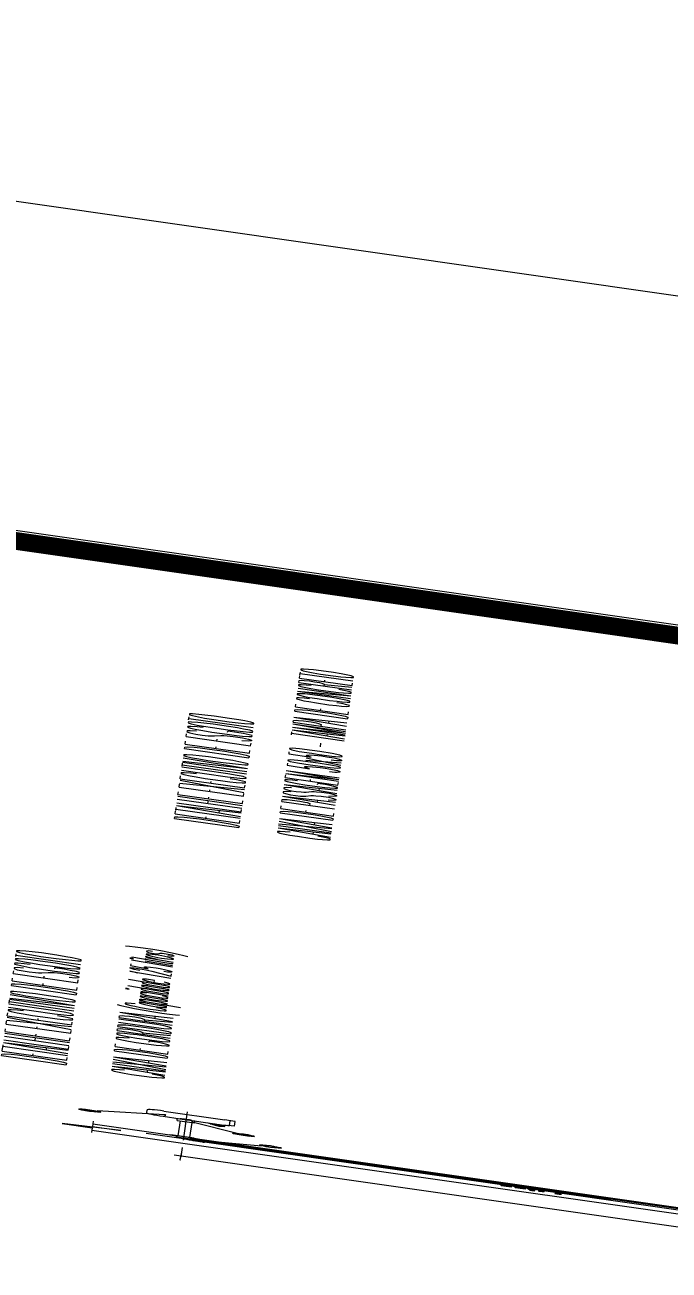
# Model space of a CAD drawing. Header units: millimetres. Extents: x -361192058 to 101130107379, y -14071650034 to 19218552450.
# Drawn here: x -133930.3 to -133715, y 41696.7 to 42113 of the extents above; entities that cross this region are included whole.
import ezdxf
from ezdxf.enums import TextEntityAlignment as Align

# ---------------------------------------------------------------- set-up
doc = ezdxf.new("R2010")
doc.units = ezdxf.units.MM
doc.header["$LTSCALE"] = 0.5
doc.linetypes.add('CENTER2', pattern=[28.575, 19.05, -3.175, 3.175, -3.175])
for name, color, linetype in [('02', 2, 'Continuous'), ('DETALLHES_HIDRAULICO', 4, 'Continuous'), ('TXT_0', 7, 'Continuous'), ('TXT_1', 3, 'Continuous'), ('TXT_2', 6, 'Continuous')]:
    doc.layers.add(name, color=color, linetype=linetype)
doc.styles.add('ADITIVOCAD', font='ROMANS.shx')
doc.styles.get("Standard").update_dxf_attribs({"font": 'txt.shx', "height": 0.12})

# ---------------------------------------------------------------- blocks, each defined once
blk = doc.blocks.new('_ARCHTICK')
at = {"color": 0, "linetype": 'ByBlock', "const_width": 0.15}
blk.add_lwpolyline([(-0.5, -0.5), (0.5, 0.5)], dxfattribs=at)
blk = doc.blocks.new('ADS_DET_CG125L')
at = {"layer": 'TXT_2', "style": 'ADITIVOCAD'}
for s, height, p in [('DETALHE EXECUTIVO DE ESGOTO', 0.055, (0.4912, 0.0848)), ('CAIXA DE GORDURA', 0.045, (0.4912, 0.0012))]:
    blk.add_text(s, height=height, dxfattribs=at).set_placement(p)
at = {"layer": 'TXT_2', "style": 'ADITIVOCAD', "oblique": 20}
blk.add_text('(Capacidade 125 litros)', height=0.035, dxfattribs=at).set_placement((1.1981, 0.0079))
blk = doc.blocks.new('ADS_DET_CP50')
at = {"layer": 'TXT_2', "style": 'ADITIVOCAD'}
for s, height, p in [('DETALHE EXECUTIVO DE ESGOTO', 0.055, (0.3303, 0.0723)), ('CAIXA DE PASSAGEM 50x50 - TAMPA DE CONCRETO', 0.045, (0.3295, -0.0055))]:
    blk.add_text(s, height=height, dxfattribs=at).set_placement(p)
blk = doc.blocks.new('APROVADO QUADRA 21.2 MBVII')
at = {"lineweight": 18}
blk.add_lwpolyline([(4114.8259, 2517.8679), (4314.7408, 2517.8679), (4314.7408, 2359.9753), (4114.8259, 2359.9753)], close=True, dxfattribs=at)
at = {"layer": '02', "lineweight": 18}
blk.add_lwpolyline([(4229.7208, 2385.7337), (4290.9208, 2385.7337), (4290.9208, 2430.2837), (4229.7208, 2430.2837)], close=True, dxfattribs=at)
at = {"layer": '02', "lineweight": 18, "const_width": 0.1}
blk.add_lwpolyline([(4230.4708, 2386.4837), (4290.1708, 2386.4837), (4290.1708, 2429.5337), (4230.4708, 2429.5337)], close=True, dxfattribs=at)
at = {"layer": 'DETALLHES_HIDRAULICO', "lineweight": 18}
for p, q in [((4250.162, 2410.828), (4250.3683, 2410.828)), ((4248.8185, 2410.6646), (4248.7964, 2410.6863)), ((4250.069, 2410.735), (4250.069, 2410.637)), ((4250.4614, 2410.735), (4250.4614, 2410.389)), ((4248.7306, 2410.6433), (4248.8023, 2410.6433)), ((4248.8185, 2410.5438), (4248.8185, 2410.6646)), ((4249.9234, 2410.637), (4248.8185, 2410.637)), ((4249.9234, 2410.6542), (4250.045, 2410.6542)), ((4250.069, 2410.637), (4250.045, 2410.637)), ((4248.7306, 2410.565), (4248.8023, 2410.565)), ((4248.8185, 2410.5438), (4248.7964, 2410.5221)), ((4249.9234, 2410.5706), (4248.8185, 2410.5706)), ((4249.9234, 2410.5541), (4250.045, 2410.5541)), ((4250.069, 2410.5706), (4250.045, 2410.5706)), ((4250.069, 2410.5706), (4250.069, 2410.389)), ((4248.6435, 2410.4834), (4248.6435, 2407.6276)), ((4248.7211, 2410.4834), (4248.7211, 2407.6276)), ((4250.069, 2410.4798), (4249.9437, 2410.4171)), ((4250.0225, 2410.4666), (4250.0197, 2410.4652)), ((4250.0197, 2410.4652), (4250.045, 2410.4147)), ((4250.0225, 2410.4666), (4250.0478, 2410.4161)), ((4249.9437, 2410.4171), (4249.9609, 2410.3827)), ((4250.069, 2410.4368), (4249.9609, 2410.3827)), ((4249.968, 2410.4393), (4249.9654, 2410.438)), ((4249.9654, 2410.438), (4249.9907, 2410.3875)), ((4249.968, 2410.4393), (4249.9933, 2410.3888)), ((4249.9928, 2410.4517), (4249.9902, 2410.4504)), ((4249.9902, 2410.4504), (4250.0155, 2410.3999)), ((4249.9928, 2410.4517), (4250.0181, 2410.4012)), ((4250.0181, 2410.4012), (4250.0155, 2410.3999)), ((4250.0478, 2410.4161), (4250.045, 2410.4147)), ((4249.9933, 2410.3888), (4249.9907, 2410.3875)), ((4250.1, 2410.3294), (4250.078, 2410.3671)), ((4250.1, 2410.358), (4250.4303, 2410.358)), ((4250.1, 2410.3294), (4250.4303, 2410.3294)), ((4250.4303, 2410.3294), (4250.4523, 2410.3671))]:
    blk.add_line(p, q, dxfattribs=at)
for points in [[(4248.7306, 2410.6433), (4248.7306, 2410.565, 0.41461)], [(4248.8023, 2410.565), (4248.8023, 2410.6433, 0.414614)], [(4249.9234, 2410.6542), (4249.9234, 2410.5541, 0.415805)], [(4250.045, 2410.5541), (4250.045, 2410.6542, 0.41647)], [(4248.7304, 2410.4973), (4248.7304, 2410.5473, 0.414214), (4248.7226, 2410.5551), (4248.642, 2410.5551, 0.414214), (4248.6342, 2410.5473), (4248.6342, 2410.4973)]]:
    blk.add_lwpolyline(points, format="xyb", dxfattribs=at)
blk.add_lwpolyline([(4248.6249, 2410.4896, 0.414214), (4248.6311, 2410.4834), (4248.7335, 2410.4834, 0.414214), (4248.7397, 2410.4896), (4248.7397, 2410.4911, 0.414214), (4248.7335, 2410.4973), (4248.6311, 2410.4973, 0.414214), (4248.6249, 2410.4911)], format="xyb", close=True, dxfattribs=at)
for centre, radius, start, end in [((4250.162, 2410.735), 0.093, 90, 180), ((4250.3683, 2410.735), 0.093, 0, 90), ((4248.7344, 2410.5473), 0.0911, 92.38391, 175.09887), ((4250.0376, 2410.6038), 0.0457, 313.33005, 46.66995), ((4248.7309, 2410.5573), 0.01, 91.68259, 193.01672), ((4250.1, 2410.389), 0.031, 180, 270), ((4250.4303, 2410.389), 0.031, 270, 0)]:
    blk.add_arc(centre, radius, start, end, dxfattribs=at)
at = {"layer": 'TXT_0', "lineweight": 18}
for p, q in [((4250.1875, 2410.7259), (4249.774, 2411.1059)), ((4248.7112, 2410.5339), (4248.9633, 2410.1639)), ((4249.9644, 2410.5679), (4249.6127, 2410.3094))]:
    blk.add_line(p, q, dxfattribs=at)
at = {"layer": 'TXT_0', "linetype": 'CENTER2', "lineweight": 18}
for p, q in [((4248.6823, 2410.8165), (4248.6823, 2405.4548)), ((4250.6369, 2410.6042), (4248.5485, 2410.6042))]:
    blk.add_line(p, q, dxfattribs=at)
at = {"layer": 'TXT_0', "linetype": 'ByBlock', "lineweight": 18}
for p, q in [((4248.0057, 2410.6042), (4247.3187, 2410.6042)), ((4247.3769, 2403.7448), (4247.3769, 2410.6429))]:
    blk.add_line(p, q, dxfattribs=at)
at = {"layer": 'TXT_0', "linetype": 'CENTER2', "lineweight": 18}
blk.add_lwpolyline([(4249.0017, 2411.1204), (4248.6082, 2411.1204), (4248.6082, 2410.9597), (4248.4993, 2411.2913), (4248.4993, 2411.1204), (4248.1561, 2411.1204)], dxfattribs=at)
at = {"layer": 'TXT_0', "lineweight": 18, "const_width": 0.0103}
for points in [[(4250.1823, 2410.7259, 1), (4250.1927, 2410.7259, 1)], [(4248.706, 2410.5339, 1), (4248.7163, 2410.5339, 1)], [(4249.9592, 2410.5679, 1), (4249.9696, 2410.5679, 1)]]:
    blk.add_lwpolyline(points, format="xyb", close=True, dxfattribs=at)
at = {"layer": 'TXT_0', "lineweight": 18}
for centre in [(4249.7283, 2411.1479), (4249.5627, 2410.2726), (4248.998, 2410.1125)]:
    blk.add_circle(centre, 0.062, dxfattribs=at)
at = {"layer": 'TXT_1', "lineweight": 18}
for p, q in [((4248.3312, 2411.1204), (4248.3312, 2403.7836)), ((4248.7964, 2411.1204), (4248.7964, 2410.6433)), ((4248.7964, 2410.565), (4248.7964, 2407.5458))]:
    blk.add_line(p, q, dxfattribs=at)
at = {"lineweight": 18}
for name, p, xscale, yscale, zscale in [('ADS_DET_CP50', (4269.4754, 2410.0613), 6.654090768922506, 6.654090768922506, 6.654090768922506), ('ADS_DET_CG125L', (4249.4526, 2410.7497), 6.67507638106508, 6.67507638106508, 6.67507638106508)]:
    blk.add_blockref(name, p, dxfattribs=dict(at, xscale=xscale, yscale=yscale, zscale=zscale))
at = {"layer": 'TXT_0', "linetype": 'ByBlock', "lineweight": 18, "xscale": 0.05040300537806053, "yscale": 0.05040300537806053, "zscale": 0.05040300537806053, "rotation": 90}
blk.add_blockref('_ARCHTICK', (4247.3769, 2410.6042), dxfattribs=at)
at = {"color": 0, "lineweight": 13, "flags": 8}
for p in [(4700.7247, 2280.1125), (4699.5738, 2277.8964), (4702.3546, 2276.195), (4703.6722, 2274.085), (4699.8445, 2272.2194), (4703.0488, 2270.137), (4703.0877, 2267.9803), (4700.6523, 2261.5216), (4700.7007, 2257.1593)]:
    blk.add_attdef('NIVEL', p, '', height=0.075, dxfattribs=at)
for rotation, width, p in [(90, 0.8, (4700.8205, 2275.7521)), (270, 0.6, (4703.8437, 2274.9021)), (90, 0.8, (4701.5575, 2268.5021)), (180, 0.6, (4651.1817, 2236.1931))]:
    blk.add_attdef('$PORTA', text='', height=0.09, rotation=rotation, dxfattribs=dict(at, width=width)).set_placement(p, align=Align.MIDDLE)
for p in [(4654.176, 2240.463), (4648.499, 2240.1923), (4637.8012, 2239.3845), (4633.4388, 2239.3361), (4656.3921, 2239.3121), (4652.4746, 2237.6822), (4646.4166, 2236.988), (4644.2598, 2236.9491), (4650.3646, 2236.3646)]:
    blk.add_attdef('NIVEL', p, '', height=0.075, rotation=270, dxfattribs=at)
at = {"color": 0, "lineweight": 13, "width": 0.8, "flags": 8}
for p in [(4652.0317, 2239.2163), (4644.7817, 2238.4793)]:
    blk.add_attdef('$PORTA', text='', height=0.09, dxfattribs=at).set_placement(p, align=Align.MIDDLE)
at = {"layer": 'TXT_0', "lineweight": 18, "style": 'ADITIVOCAD'}
blk.add_text('%%C 25mm', height=0.06203, rotation=90, dxfattribs=at).set_placement((4248.588, 2408.4467))
at = {"layer": 'TXT_1', "lineweight": 18, "style": 'ADITIVOCAD'}
for s, p in [('A', (4249.7283, 2411.1479)), ('B', (4249.5627, 2410.2726)), ('C', (4248.998, 2410.1125))]:
    blk.add_text(s, height=0.0698, dxfattribs=at).set_placement(p, align=Align.MIDDLE)

msp = doc.modelspace()

# ---------------------------------------------------------------- block references
at = {"layer": '02', "color": 0, "lineweight": 30, "xscale": -4.574818403918471, "yscale": -59.40450511825884, "zscale": 4.574818403918471, "rotation": 261.8606972171988}
msp.add_blockref('APROVADO QUADRA 21.2 MBVII', (5129.041, 2225.201), dxfattribs=at)

doc.saveas('drawing.dxf')
